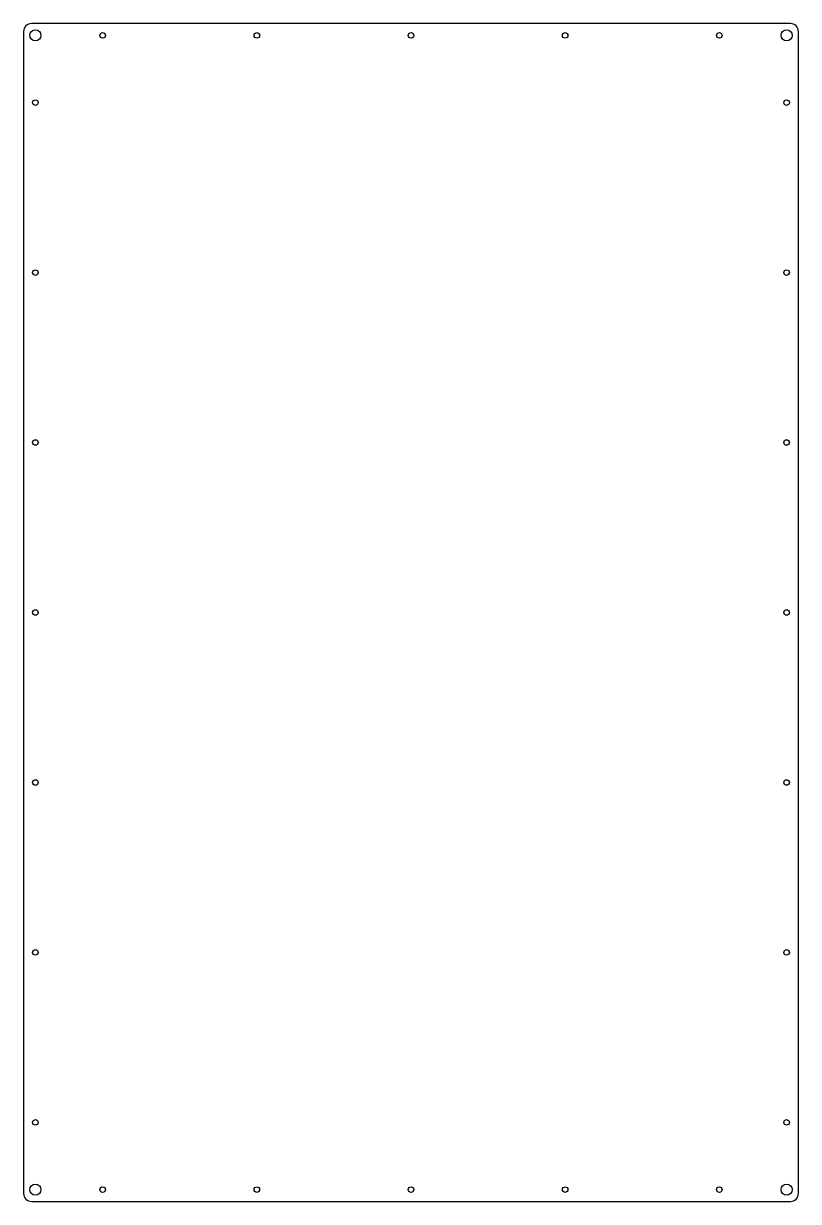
# Model space of a CAD drawing. Header units: millimetres. Extents: x -5 to 485, y -745 to 0.
import ezdxf

# ---------------------------------------------------------------- set-up
doc = ezdxf.new("R2010")
doc.units = ezdxf.units.MM

msp = doc.modelspace()

# ---------------------------------------------------------------- linework, layer by layer
msp.add_lwpolyline([(485, -5, 0.414214), (480, 0), (0, 0, 0.414214), (-5, -5), (-5, -740, 0.414214), (0, -745), (480, -745, 0.414214), (485, -740)], format="xyb", close=True)
for centre, radius in [((2.5, -7.5), 3.5), ((45, -7.5), 1.75), ((142.5, -7.5), 1.75), ((240, -7.5), 1.75), ((337.5, -7.5), 1.75), ((435, -7.5), 1.75), ((477.5, -7.5), 3.5), ((2.5, -50), 1.75), ((477.5, -50), 1.75), ((2.5, -157.5), 1.75), ((477.5, -157.5), 1.75), ((2.5, -265), 1.75), ((477.5, -265), 1.75), ((2.5, -372.5), 1.75), ((477.5, -372.5), 1.75), ((2.5, -480), 1.75), ((477.5, -480), 1.75), ((2.5, -587.5), 1.75), ((477.5, -587.5), 1.75), ((2.5, -695), 1.75), ((477.5, -695), 1.75), ((2.5, -737.5), 3.5), ((45, -737.5), 1.75), ((142.5, -737.5), 1.75), ((240, -737.5), 1.75), ((337.5, -737.5), 1.75), ((435, -737.5), 1.75), ((477.5, -737.5), 3.5)]:
    msp.add_circle(centre, radius)

doc.saveas('drawing.dxf')
